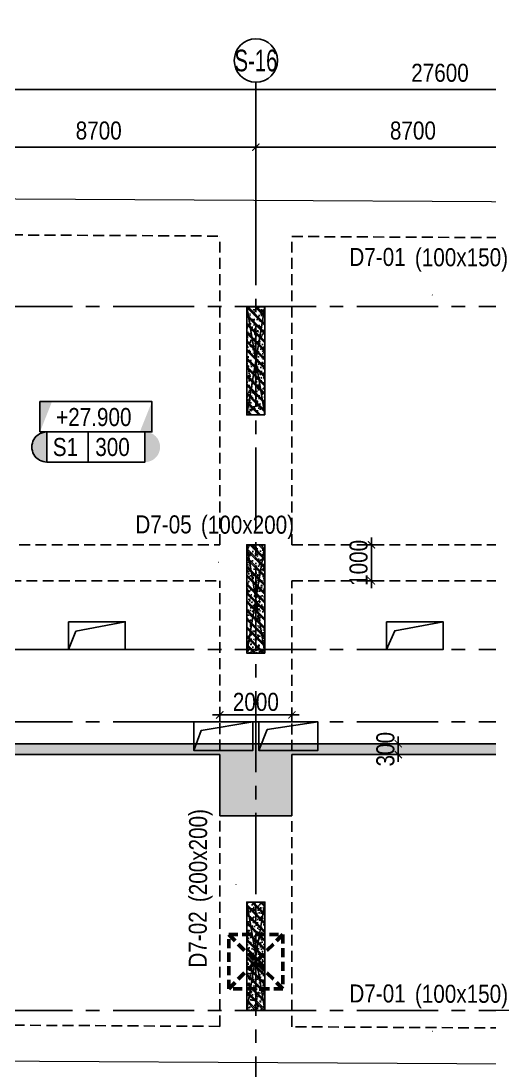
# Model space of a CAD drawing. Header units: millimetres. Extents: x -340714 to 2967022, y -655653 to 62.
# Drawn here: x 1775068 to 1788051, y -337006 to -307910 of the extents above; entities that cross this region are included whole.
import ezdxf
from ezdxf.enums import TextEntityAlignment as Align

# ---------------------------------------------------------------- set-up
doc = ezdxf.new("R2010")
doc.units = ezdxf.units.MM
doc.header["$LTSCALE"] = 100
doc.header["$PDMODE"] = 32
doc.header["$PDSIZE"] = 2.5
for name, pattern in [('CENTER2', [1.125, 0.75, -0.125, 0.125, -0.125]), ('DASHED', [4.5, 3, -1.5]), ('HIDDEN', [0.375, 0.25, -0.125])]:
    doc.linetypes.add(name, pattern=pattern)
for name, color, linetype in [('ccu11-Khuat', 9, 'DASHED'), ('ccu11-Manh', 8, 'Continuous'), ('ccu11-Thay', 7, 'Continuous'), ('ccu12-Chidan', 9, 'Continuous'), ('ccu12-Text', 31, 'Continuous'), ('ccu12-Truc', 13, 'CENTER2'), ('KC2-DIM', 251, 'Continuous'), ('KT-Dim', 8, 'Continuous'), ('ST_MBDV Cot vach 220805$0$AUDIT_I_220805193045-5', 6, 'Continuous'), ('Xref_ST_MBDV Cot vach 30.7.2022|Xref_ST_MBDV Cot vach 30.7.2022|Xref_ST_MBDV Cot vach 30.7.2022|Xref_ST_MBDV Cot vach 30.7.2022|A-GRID-SYM', 50, 'Continuous'), ('Xref_ST_MBDV Cot vach 30.7.2022|Xref_ST_MBDV Cot vach 30.7.2022|Xref_ST_MBDV Cot vach 30.7.2022|Xref_ST_MBDV Cot vach 30.7.2022|KC-Betong', 6, 'Continuous')]:
    doc.layers.add(name, color=color, linetype=linetype)
for name, color, linetype, lineweight in [('ccu12-Tencaukien', 9, 'Continuous', 15), ('KC-Tencaukien', 9, 'Continuous', 15), ('KT-Net cot vach', 6, 'Continuous', 50), ('TNG hungdh1', 3, 'Continuous', 13)]:
    doc.layers.add(name, color=color, linetype=linetype, lineweight=lineweight)
doc.styles.add('Arial Narrow', font='ARIALN.TTF')
doc.styles.add('HBA-Text', font='GOTHIC.TTF')
doc.dimstyles.new('ccu12-200', dxfattribs={"dimscale": 200, "dimtxt": 2.5, "dimasz": 1, "dimexe": 1, "dimexo": 2, "dimgap": 1, "dimtad": 1, "dimdec": 0, "dimrnd": 5, "dimdsep": 46, "dimtxsty": 'Arial Narrow', "dimblk": 'ARCHTICK', "dimcen": -1, "dimdle": 1, "dimclrd": 256, "dimclre": 256, "dimclrt": 3, "dimadec": 0, "dimazin": 2, "dimtfac": 0.1, "dimtdec": 0, "dimtmove": 0, "dimatfit": 1, "dimldrblk": 'ARCHTICK', "dimfxl": 1, "dimtvp": 0.833333, "dimtolj": 1, "dimtzin": 12, "dimarcsym": 0})
doc.dimstyles.new('CCU_1-300', dxfattribs={"dimscale": 200, "dimtxt": 2.5, "dimasz": 1, "dimexe": 1, "dimexo": 2, "dimgap": 0.5, "dimtad": 1, "dimdec": 0, "dimrnd": 5, "dimdsep": 46, "dimtxsty": 'Arial Narrow', "dimblk": 'ARCHTICK', "dimcen": -1, "dimdle": 1, "dimclrd": 256, "dimclre": 256, "dimclrt": 3, "dimadec": 0, "dimazin": 2, "dimtfac": 0.1, "dimtdec": 0, "dimtix": 1, "dimtmove": 2, "dimatfit": 1, "dimfxl": 1, "dimtvp": 0.833333, "dimtolj": 1, "dimtzin": 12, "dimarcsym": 0})
pattern_1 = [(50, (-450, 3050), (286.904, -25.101), [30, -330]), (355, (-450, 3050), (-55.5, 300.877), [24, -264]), (100.451, (-426.1, 3047.9), (231.404, 275.776), [25.496, -280.457]), (46.184, (-450, 3130), (426.896, -66.208), [45, -495]), (96.636, (-414.43, 3124.5), (373.865, 389.647), [38.244, -420.685]), (351.184, (-450, 3130), (373.865, 389.65), [36, -396]), (21, (-410, 3110), (238.763, -161.048), [30, -330]), (326, (-410, 3110), (97.326, 290.06), [24, -264]), (71.451, (-390.1, 3096.58), (336.09, 129.012), [25.496, -280.457]), (37.5, (-450, 3050), (4.864, 133.1575), [0, -260.8, 0, -268, 0, -265]), (7.5, (-450, 3050), (105.228, 157.7647), [0, -152.8, 0, -254.8, 0, -101]), (327.5, (-539.2, 3050), (213.529, -9.022), [0, -100, 0, -312, 0, -414]), (317.5, (-579.2, 3050), (233.274, 40.042), [0, -130, 0, -207.2, 0, -294]), (45, (-450, 3050), (-120.208, 120.208), []), (45, (-450, 3099), (-120.208, 120.208), [])]

# ---------------------------------------------------------------- blocks, each defined once
blk = doc.blocks.new('_ARCHTICK')
at = {"color": 0, "linetype": 'ByBlock', "const_width": 0.15}
blk.add_lwpolyline([(-0.5, -0.5), (0.5, 0.5)], dxfattribs=at)
blk = doc.blocks.new('*D1032')
at = {"layer": 'Defpoints', "color": 0, "transparency": 16777216}
for p in [(390299, -68275), (381599, -71082, 0), (390299, -71118, 0)]:
    blk.add_point(p, dxfattribs=at)
at = {"layer": 'KT-Dim', "lineweight": -2, "transparency": 16777216}
for p, q in [((381599, -70682), (381599, -68075)), ((390299, -70718), (390299, -68075)), ((381399, -68275), (390499, -68275))]:
    blk.add_line(p, q, dxfattribs=at)
at = {"layer": 'KT-Dim', "lineweight": -2, "transparency": 16777216, "xscale": 200, "yscale": 200, "zscale": 200, "rotation": 180}
blk.add_blockref('_ARCHTICK', (381599, -68275), dxfattribs=at)
at = {"layer": 'KT-Dim', "lineweight": -2, "transparency": 16777216, "xscale": 200, "yscale": 200, "zscale": 200}
blk.add_blockref('_ARCHTICK', (390299, -68275), dxfattribs=at)
at = {"layer": 'KT-Dim', "color": 3, "transparency": 16777216, "insert": (385949, -67819), "char_height": 500, "attachment_point": 5, "style": 'Arial Narrow'}
blk.add_mtext('\\A1;8700', dxfattribs=at)
blk = doc.blocks.new('*D1033')
at = {"layer": 'Defpoints', "color": 0, "transparency": 16777216}
for p in [(398999, -68275), (398999, -70976, 0), (390299, -71118, 0)]:
    blk.add_point(p, dxfattribs=at)
at = {"layer": 'KT-Dim', "lineweight": -2, "transparency": 16777216}
for p, q in [((390299, -70718), (390299, -68075)), ((398999, -70576), (398999, -68075)), ((390099, -68275), (399199, -68275))]:
    blk.add_line(p, q, dxfattribs=at)
at = {"layer": 'KT-Dim', "lineweight": -2, "transparency": 16777216, "xscale": 200, "yscale": 200, "zscale": 200, "rotation": 180}
blk.add_blockref('_ARCHTICK', (390299, -68275), dxfattribs=at)
at = {"layer": 'KT-Dim', "lineweight": -2, "transparency": 16777216, "xscale": 200, "yscale": 200, "zscale": 200}
blk.add_blockref('_ARCHTICK', (398999, -68275), dxfattribs=at)
at = {"layer": 'KT-Dim', "color": 3, "transparency": 16777216, "insert": (394649, -67819), "char_height": 500, "attachment_point": 5, "style": 'Arial Narrow'}
blk.add_mtext('\\A1;8700', dxfattribs=at)
blk = doc.blocks.new('*D1036')
at = {"layer": 'Defpoints', "color": 0, "transparency": 16777216}
for p in [(409199, -66675), (381599, -70845), (409199, -70845)]:
    blk.add_point(p, dxfattribs=at)
at = {"layer": 'KT-Dim', "lineweight": -2, "transparency": 16777216}
for p, q in [((381599, -70445), (381599, -66475)), ((409199, -70445), (409199, -66475)), ((381399, -66675), (409399, -66675))]:
    blk.add_line(p, q, dxfattribs=at)
at = {"layer": 'KT-Dim', "lineweight": -2, "transparency": 16777216, "xscale": 200, "yscale": 200, "zscale": 200, "rotation": 180}
blk.add_blockref('_ARCHTICK', (381599, -66675), dxfattribs=at)
at = {"layer": 'KT-Dim', "lineweight": -2, "transparency": 16777216, "xscale": 200, "yscale": 200, "zscale": 200}
blk.add_blockref('_ARCHTICK', (409199, -66675), dxfattribs=at)
at = {"layer": 'KT-Dim', "color": 3, "transparency": 16777216, "insert": (395399, -66219), "char_height": 500, "attachment_point": 5, "style": 'Arial Narrow'}
blk.add_mtext('\\A1;27600', dxfattribs=at)
blk = doc.blocks.new('GRID-SYM-flat-73')
at = {"layer": 'Xref_ST_MBDV Cot vach 30.7.2022|Xref_ST_MBDV Cot vach 30.7.2022|Xref_ST_MBDV Cot vach 30.7.2022|Xref_ST_MBDV Cot vach 30.7.2022|A-GRID-SYM'}
blk.add_circle((0, 0, 0), 900, dxfattribs=at)
at = {"layer": 'Xref_ST_MBDV Cot vach 30.7.2022|Xref_ST_MBDV Cot vach 30.7.2022|Xref_ST_MBDV Cot vach 30.7.2022|Xref_ST_MBDV Cot vach 30.7.2022|A-GRID-SYM', "style": 'HBA-Text'}
blk.add_attdef('GRID', text='', height=900, rotation=359.6303, dxfattribs=at).set_placement((0, 0, 0), align=Align.MIDDLE_CENTER)
blk = doc.blocks.new('*U650')
h = blk.add_hatch()
h.set_pattern_fill('VATLIEU04', color=250, scale=40, style=0, pattern_type=2)
h.set_pattern_definition(pattern_1)
h.paths.add_polyline_path([(-475, -475), (25, -475), (25, 2525), (-475, 2525)])
at = {"color": 6, "ltscale": 0.25}
blk.add_lwpolyline([(-475, -475), (25, -475), (25, 2525), (-475, 2525)], close=True, dxfattribs=at)
at = {"layer": 'Defpoints', "linetype": 'ByBlock', "ltscale": 30}
for p, q in [((25, -475), (-475, 2525)), ((-475, -475), (25, 2525))]:
    blk.add_line(p, q, dxfattribs=at)
blk = doc.blocks.new('MBCOTVACH-T7-PN')
at = {"layer": 'ST_MBDV Cot vach 220805$0$AUDIT_I_220805193045-5', "linetype": 'ByBlock', "xscale": -1, "rotation": 359.9999999999985}
for p in [(81112, -17601, 0), (81112, -24201, 0), (81112, -34101, 0)]:
    blk.add_blockref('*U650', p, dxfattribs=at)
blk = doc.blocks.new('*U690')
at = {"layer": 'ccu12-Tencaukien', "color": 8, "ltscale": 10000}
blk.add_line((361, -155), (354, -155), dxfattribs=at)
at = {"layer": 'ccu12-Text', "color": 2, "style": 'Arial Narrow', "width": 0.8}
blk.add_attdef('SH', text='', height=300, dxfattribs=at).set_placement((276, 6), align=Align.BOTTOM_RIGHT)
at = {"layer": 'ccu12-Text', "color": 31, "style": 'Arial Narrow', "width": 0.8}
for tag, p in [('(', (508, -75)), ('KT', (633, -75)), (')', (963, -75))]:
    blk.add_attdef(tag, text='', height=250, dxfattribs=at).set_placement(p, align=Align.BOTTOM_LEFT)
blk = doc.blocks.new('*U706')
at = {"layer": 'ccu12-Tencaukien', "color": 8, "ltscale": 10000}
blk.add_line((361, -155), (354, -155), dxfattribs=at)
at = {"layer": 'ccu12-Text', "color": 2, "style": 'Arial Narrow', "width": 0.8}
blk.add_attdef('SH', text='', height=300, dxfattribs=at).set_placement((276, 6), align=Align.BOTTOM_RIGHT)
at = {"layer": 'ccu12-Text', "color": 31, "style": 'Arial Narrow', "width": 0.8}
for tag, p in [('(', (508, -75)), ('KT', (633, -75)), (')', (963, -75))]:
    blk.add_attdef(tag, text='', height=250, dxfattribs=at).set_placement(p, align=Align.BOTTOM_LEFT)
blk = doc.blocks.new('*U710')
at = {"layer": 'ccu12-Tencaukien', "color": 8, "ltscale": 10000}
blk.add_line((361, -155), (354, -155), dxfattribs=at)
at = {"layer": 'ccu12-Text', "color": 2, "style": 'Arial Narrow', "width": 0.8}
blk.add_attdef('SH', text='', height=300, dxfattribs=at).set_placement((276, 6), align=Align.BOTTOM_RIGHT)
at = {"layer": 'ccu12-Text', "color": 31, "style": 'Arial Narrow', "width": 0.8}
for tag, p in [('(', (508, -75)), ('KT', (633, -75)), (')', (963, -75))]:
    blk.add_attdef(tag, text='', height=250, dxfattribs=at).set_placement(p, align=Align.BOTTOM_LEFT)
blk = doc.blocks.new('ccu11-cmb-flat-8')
at = {"layer": 'ccu12-Chidan', "color": 7}
blk.add_lwpolyline([(0, 0), (1550, 0), (1550, 419), (0, 419)], close=True, dxfattribs=at)
at = {"layer": 'ccu12-Chidan'}
for points in [[(0, 0), (166, 419), (0, 419)], [(1550, 419), (1383, 0), (1550, 0)]]:
    blk.add_solid(points, dxfattribs=at)
at = {"layer": 'ccu12-Chidan', "color": 31, "style": 'Arial Narrow', "width": 0.8}
blk.add_attdef('+100.00', text='', height=250, dxfattribs=at).set_placement((745, 206), align=Align.MIDDLE_CENTER)
blk = doc.blocks.new('ccu11-chieudaysan-flat-2')
at = {"layer": 'ccu12-Chidan'}
for points in [[(-569, 0), (-569, 419, 1)], [(788, 419), (788, 0, 1)]]:
    blk.add_hatch(color=8, dxfattribs=at).paths.add_polyline_path(points)
at = {"layer": 'ccu12-Chidan', "color": 7}
blk.add_line((0, 0), (0, 419), dxfattribs=at)
blk.add_lwpolyline([(-569, 0), (788, 0), (788, 419), (-569, 419)], close=True, dxfattribs=at)
blk.add_arc((-569, 209), 209, 90, 270.0001, dxfattribs=at)
at = {"layer": 'ccu12-Chidan', "color": 31, "style": 'Arial Narrow', "width": 0.7}
for tag, p in [('S00', (-488, 209)), ('200', (100, 209))]:
    blk.add_attdef(tag, text='', height=250, dxfattribs=at).set_placement(p, align=Align.MIDDLE_LEFT)
blk = doc.blocks.new('MBKC-T7-PN-1')
at = {"layer": 'ccu11-Khuat', "color": 4}
for p, q in [((80336.8, -21676.6), (80336.8, -13120.9)), ((82336.8, -21676.6), (82336.8, -13132.2)), ((72535.2, -21676.6), (80336.8, -21676.6)), ((82336.8, -21676.6), (90062.3, -21676.6)), ((73636.8, -22676.6), (80336.8, -22676.6)), ((80336.8, -35019.9), (80336.8, -22676.6)), ((82336.8, -35031.2), (82336.8, -22676.6)), ((82336.8, -22676.6), (89036.8, -22676.6)), ((80336.8, -35019.9), (73636.8, -34981.8)), ((89036.8, -35069.2), (82336.8, -35031.2))]:
    blk.add_line(p, q, dxfattribs=at)
for points in [[(72786.8, -13078.1), (80336.8, -13120.9)], [(82336.8, -13132.2), (89892.8, -13175)]]:
    blk.add_lwpolyline(points, dxfattribs=at)
at = {"layer": 'TNG hungdh1'}
blk.add_lwpolyline([(30192.5, 12092.8, -0.1171193), (42412.4, 13531.4), (57798.8, 9101.6, -0.2840118), (60755, 5748.6), (65985.7, -9368.9, 0.3181295), (69743.1, -12060.8), (99390.1, -12228.7, -0.3265251), (102151.5, -14244.6), (105660.6, -29755.3, -0.4508632), (101746.7, -36141.3), (55535.1, -35879.2, -0.3332431), (50103.5, -32276.3), (45597.8, -19255.7, 0.3734654), (30668.6, -13100.8), (11293.4, -19805.5), (11293.4, -19805.5, -0.3703336), (6440.8, -17879.2), (-1057, -3542.9, -0.4584761), (1179.4, 2090.9), (30192.5, 12092.8)], format="xyb", dxfattribs=at)
at = {"layer": 'KC-Tencaukien'}
ref = blk.add_blockref('ccu11-cmb-flat-8', (75361.1, -18545.8, 0.1), dxfattribs=dict(at, xscale=1.999999999999999, yscale=1.999999999999999, zscale=1.999999999999999))
ref.add_attrib('+100.00', '+27.900', dxfattribs={"layer": 'ccu12-Chidan', "color": 31, "height": 500, "style": 'Arial Narrow'}).set_placement((76851.4, -18134.7, 0.1), align=Align.MIDDLE_CENTER)
ref = blk.add_blockref('ccu11-chieudaysan-flat-2', (76691.9, -19383.7, 0.1), dxfattribs=dict(at, xscale=1.999999999999999, yscale=1.999999999999999, zscale=1.999999999999999))
ref.add_attrib('S00', 'S1', dxfattribs={"layer": 'ccu12-Chidan', "color": 31, "height": 500, "style": 'Arial Narrow'}).set_placement((75715.8, -18964.8, 0.1), align=Align.MIDDLE_LEFT)
ref.add_attrib('200', '300', dxfattribs={"layer": 'ccu12-Chidan', "color": 31, "height": 500, "style": 'Arial Narrow'}).set_placement((76891.9, -18964.8, 0.1), align=Align.MIDDLE_LEFT)
blk = doc.blocks.new('*D791')
at = {"layer": 'Defpoints', "color": 0, "transparency": 16777216}
for p in [(1784900, -327939), (1784900, -328239), (1785513, -328239)]:
    blk.add_point(p, dxfattribs=at)
at = {"layer": 'KC2-DIM', "lineweight": -2, "transparency": 16777216}
for p, q in [((1785513, -327939), (1785513, -327739)), ((1785300, -327939), (1785713, -327939)), ((1785513, -327939), (1785513, -328239)), ((1785300, -328239), (1785713, -328239)), ((1785513, -328239), (1785513, -328439))]:
    blk.add_line(p, q, dxfattribs=at)
at = {"layer": 'KC2-DIM', "lineweight": -2, "transparency": 16777216, "xscale": 200, "yscale": 200, "zscale": 200}
for p, rotation in [((1785513, -327939), 270), ((1785513, -328239), 90)]:
    blk.add_blockref('_ARCHTICK', p, dxfattribs=dict(at, rotation=rotation))
at = {"layer": 'KC2-DIM', "color": 3, "transparency": 16777216, "insert": (1785157, -328089), "char_height": 500, "attachment_point": 5, "rotation": 90, "style": 'Arial Narrow'}
blk.add_mtext('\\A1;300', dxfattribs=at)
blk = doc.blocks.new('*D793')
at = {"layer": 'Defpoints', "color": 0, "transparency": 16777216}
for p in [(1780569, -327137), (1780569, -327735), (1782569, -327735)]:
    blk.add_point(p, dxfattribs=at)
at = {"layer": 'KC2-DIM', "lineweight": -2, "transparency": 16777216}
for p, q in [((1780569, -327335), (1780569, -326937)), ((1782569, -327335), (1782569, -326937)), ((1782769, -327137), (1780369, -327137))]:
    blk.add_line(p, q, dxfattribs=at)
at = {"layer": 'KC2-DIM', "lineweight": -2, "transparency": 16777216, "xscale": 200, "yscale": 200, "zscale": 200, "rotation": 180}
blk.add_blockref('_ARCHTICK', (1780569, -327137), dxfattribs=at)
at = {"layer": 'KC2-DIM', "lineweight": -2, "transparency": 16777216, "xscale": 200, "yscale": 200, "zscale": 200}
blk.add_blockref('_ARCHTICK', (1782569, -327137), dxfattribs=at)
at = {"layer": 'KC2-DIM', "color": 3, "transparency": 16777216, "insert": (1781569, -326781), "char_height": 500, "attachment_point": 5, "style": 'Arial Narrow'}
blk.add_mtext('\\A1;2000', dxfattribs=at)
blk = doc.blocks.new('*D797')
at = {"layer": 'Defpoints', "color": 0, "transparency": 16777216}
for p in [(1785421, -322426), (1784770, -323426), (1785421, -323426)]:
    blk.add_point(p, dxfattribs=at)
at = {"layer": 'KC2-DIM', "lineweight": -2, "transparency": 16777216}
for p, q in [((1784770, -322426), (1784770, -322226)), ((1785021, -322426), (1784570, -322426)), ((1784770, -322426), (1784770, -323426)), ((1785021, -323426), (1784570, -323426)), ((1784770, -323426), (1784770, -323626))]:
    blk.add_line(p, q, dxfattribs=at)
at = {"layer": 'KC2-DIM', "lineweight": -2, "transparency": 16777216, "xscale": 200, "yscale": 200, "zscale": 200}
for p, rotation in [((1784770, -322426), 270), ((1784770, -323426), 90)]:
    blk.add_blockref('_ARCHTICK', p, dxfattribs=dict(at, rotation=rotation))
at = {"layer": 'KC2-DIM', "color": 3, "transparency": 16777216, "insert": (1784415, -322926), "char_height": 500, "attachment_point": 5, "rotation": 90, "style": 'Arial Narrow'}
blk.add_mtext('\\A1;1000', dxfattribs=at)
blk = doc.blocks.new('*U340')
h = blk.add_hatch()
h.set_pattern_fill('VATLIEU04', color=250, scale=40, style=0, pattern_type=2)
h.set_pattern_definition(pattern_1)
h.paths.add_polyline_path([(-475, -475), (25, -475), (25, 2525), (-475, 2525)])
at = {"color": 6, "ltscale": 0.25}
blk.add_lwpolyline([(-475, -475), (25, -475), (25, 2525), (-475, 2525)], close=True, dxfattribs=at)
at = {"layer": 'Defpoints', "linetype": 'ByBlock', "ltscale": 30}
for p, q in [((25, -475), (-475, 2525)), ((-475, -475), (25, 2525))]:
    blk.add_line(p, q, dxfattribs=at)
blk = doc.blocks.new('*U1064')
at = {"color": 6, "linetype": 'HIDDEN', "ltscale": 10}
for p, q in [((1025, -1025), (-475, 475)), ((1025, 475), (-475, -1025))]:
    blk.add_line(p, q, dxfattribs=at)
blk.add_lwpolyline([(-475, 475), (1025, 475), (1025, -1025), (-475, -1025)], close=True, dxfattribs=at)
blk = doc.blocks.new('MBDV-COTVACH-T7-PN')
at = {"layer": 'KT-Net cot vach'}
blk.add_blockref('*U1064', (81062, -32952, 0), dxfattribs=at)
at = {"layer": 'Xref_ST_MBDV Cot vach 30.7.2022|Xref_ST_MBDV Cot vach 30.7.2022|Xref_ST_MBDV Cot vach 30.7.2022|Xref_ST_MBDV Cot vach 30.7.2022|KC-Betong', "linetype": 'ByBlock', "xscale": -1, "rotation": 359.9999999999985}
for p in [(81112, -17602, 0), (81112, -24202, 0)]:
    blk.add_blockref('*U340', p, dxfattribs=at)
blk = doc.blocks.new('LM-T8-MAI-PN')
at = {"layer": 'ccu11-Manh', "color": 1}
for points in [[(76152, -24577), (76357, -24071), (77722, -23807)], [(84952, -24577), (85182, -24058), (86522, -23807)], [(79622, -27377), (79823, -26823), (81252, -26577)], [(81422, -27377), (81651, -26798), (83052, -26577)]]:
    blk.add_lwpolyline(points, dxfattribs=at)
at = {"layer": 'ccu11-Thay', "color": 1}
for points in [[(76152, -23807), (77722, -23807), (77722, -24577), (76152, -24577), (76152, -23807)], [(84952, -23807), (86522, -23807), (86522, -24577), (84952, -24577), (84952, -23807)], [(79622, -26577), (81252, -26577), (81252, -27377), (79622, -27377), (79622, -26577)], [(81422, -26577), (83052, -26577), (83052, -27377), (81422, -27377), (81422, -26577)]]:
    blk.add_lwpolyline(points, dxfattribs=at)
blk = doc.blocks.new('Grid-ST-flat-3')
at = {"layer": 'ccu12-Truc', "ltscale": 30}
for p, q in [((390299.4, -66474.8), (390299.4, -104409.6)), ((366096.2, -72696.3), (425824, -72696.3)), ((366096.2, -82196.3), (425824, -82196.3)), ((366096.2, -84196.3), (425824, -84196.3)), ((366096.2, -92196.3), (425824, -92196.3))]:
    blk.add_line(p, q, dxfattribs=at)
at = {"layer": 'KT-Dim'}
ref = blk.add_blockref('GRID-SYM-flat-73', (390302.8, -65874.8, 0), dxfattribs=dict(at, xscale=-0.6666666666666665, yscale=0.6666666666666665, zscale=0.6666666666666665, rotation=179.6748020054017))
ref.add_attrib('GRID', 'S-16', dxfattribs={"layer": 'Xref_ST_MBDV Cot vach 30.7.2022|Xref_ST_MBDV Cot vach 30.7.2022|Xref_ST_MBDV Cot vach 30.7.2022|Xref_ST_MBDV Cot vach 30.7.2022|A-GRID-SYM', "height": 600, "style": 'HBA-Text', "width": 0.7}).set_placement((390302.8, -65874.8, 0), align=Align.MIDDLE_CENTER)
for base, p1, p2, picture, middle in [((409199.4, -66674.8), (381599.4, -70845.4), (409199.4, -70845.4), '*D1036', (395399.4, -66219.5)), ((390299.4, -68274.8, 0), (381599.4, -71082.4), (390299.4, -71118), '*D1032', (385949.4, -67819.5, 0)), ((398999.4, -68274.8, 0), (390299.4, -71118), (398999.4, -70975.6), '*D1033', (394649.4, -67819.5, 0))]:
    dim = blk.add_linear_dim(base=base, p1=p1, p2=p2, dimstyle='ccu12-200', dxfattribs=at)
    dim.commit()
    dim.dimension.update_dxf_attribs({"geometry": picture, "text_midpoint": middle})

msp = doc.modelspace()

# ---------------------------------------------------------------- hatches: boundary and pattern name
at = {"layer": 'Defpoints'}
h = msp.add_hatch(dxfattribs=at)
h.set_pattern_fill('BETONG', color=252, scale=30, pattern_type=2)
h.set_pattern_definition([(0, (314518.62, -519902.14), (0, 155.884573), [3.75, -86.25]), (0, (314518.62, -519895.65), (0, 155.884573), [3.75, -86.25]), (120, (314518.62, -519902.14), (-135, -77.942286), [3.75, -86.25]), (120, (314524.25, -519898.9), (-135, -77.942286), [3.75, -86.25]), (0, (314563.62, -519824.2), (0, 155.884573), [3.75, -86.25]), (0, (314563.62, -519817.7), (0, 155.884573), [3.75, -86.25]), (120, (314563.62, -519824.2), (-135, -77.942286), [3.75, -86.25]), (120, (314569.25, -519820.95), (-135, -77.942286), [3.75, -86.25]), (60, (314522.37, -519902.14), (-135, 77.942286), [3.75, -86.25]), (60, (314516.75, -519898.9), (-135, 77.942286), [3.75, -86.25]), (60, (314567.37, -519980.08), (-135, 77.942286), [3.75, -86.25]), (60, (314561.75, -519976.84), (-135, 77.942286), [3.75, -86.25]), (45, (314518.624, -519902.14), (-31.8198052, 31.8198052), []), (50, (314518.62, -519902.14), (215.178055, -18.82564), [22.5, -247.5]), (355, (314518.62, -519902.14), (-41.6254, 225.65764), [18, -198]), (100.4514, (314536.56, -519903.71), (173.552815, 206.831863), [19.122057, -210.342634]), (46.1842, (314518.62, -519842.14), (320.172315, -49.655704), [33.75, -371.25]), (96.6356, (314545.3, -519846.28), (280.39881, 292.23536), [28.683086, -315.5139]), (351.1842, (314518.62, -519842.14), (280.39858, 292.23558), [27, -297]), (21, (314548.62, -519857.14), (179.072116, -120.785667), [22.5, -247.5]), (326, (314548.62, -519857.14), (72.9946, 217.545014), [18, -198]), (71.4514, (314563.55, -519867.2), (252.06679, 96.75915), [19.122057, -210.342634]), (37.5, (314518.624, -519902.14), (3.6479566, 99.868156), [0, -195.6, 0, -201, 0, -198.75]), (7.5, (314518.62, -519902.14), (78.920861, 118.3235136), [0, -114.6, 0, -191.1, 0, -75.75]), (327.5, (314451.724, -519902.14), (160.146731, -6.7664615), [0, -75, 0, -234, 0, -310.5]), (317.5, (314421.72, -519902.14), (174.955851, 30.031495), [0, -97.5, 0, -155.4, 0, -220.5])])
h.paths.add_polyline_path([(1782568.5, -328239.1), (1789268.5, -328239.1), (1789268.5, -329939.1), (1791268.5, -329939.1), (1791268.5, -328239.1), (1795568.5, -328239.1), (1795568.5, -329939.1), (1796568.5, -329939.1), (1796568.5, -328239.1), (1801368.5, -328239.1), (1801368.5, -329939.1), (1802368.5, -329939.1), (1802368.5, -328239.1), (1803107.1, -328239.1), (1803107.1, -328119.1), (1803047.1, -328119.1), (1803167.1, -328059.1), (1803107.1, -328059.1), (1803107.1, -327939.1), (1759321.3, -327939.1), (1759321.3, -328059.1), (1759381.3, -328059.1), (1759261.3, -328119.1), (1759321.3, -328119.1), (1759321.3, -328239.1), (1760268.5, -328239.1), (1760268.5, -329939.1), (1762268.5, -329939.1), (1762268.5, -328239.1), (1766068.5, -328239.1), (1766068.5, -329939.1), (1768068.5, -329939.1), (1768068.5, -328239.1), (1771868.5, -328239.1), (1771868.5, -329939.1), (1773868.5, -329939.1), (1773868.5, -328239.1), (1780568.5, -328239.1), (1780568.5, -329939.1), (1782568.5, -329939.1)])

# ---------------------------------------------------------------- linework, layer by layer
for p, q in [((1780568.5, -327939.1), (1782568.5, -327939.1)), ((1780568.5, -329939.1), (1780568.5, -328239.1)), ((1782568.5, -328239.1), (1782568.5, -329939.1)), ((1782568.5, -329939.1), (1780568.5, -329939.1))]:
    msp.add_line(p, q, dxfattribs=at)
at = {"layer": 'Defpoints', "color": 252}
msp.add_lwpolyline([(1759321.3, -327939.1), (1803107.1, -327939.1)], dxfattribs=at)
at = {"layer": 'Defpoints'}
for points in [[(1773868.5, -328239.1), (1780568.5, -328239.1)], [(1782568.5, -328239.1), (1789268.5, -328239.1)], [(1780568.5, -329939.1), (1782568.5, -329939.1)]]:
    msp.add_lwpolyline(points, dxfattribs=at)

# ---------------------------------------------------------------- block references
msp.add_blockref('Grid-ST-flat-3', (1391269.1, -243129.8))
at = {"layer": 'ccu11-Thay'}
msp.add_blockref('MBDV-COTVACH-T7-PN', (1700231.7, -300749.5), dxfattribs=at)
at = {"layer": 'ccu12-Tencaukien', "extrusion": (4.38813e-07, -9.79924e-07, 1)}
ref = msp.add_blockref('*U690', (1785947.1, -315013.4, -0.1), dxfattribs=dict(at, xscale=1.815893337873055, yscale=1.815893337873055, zscale=1.815893337873055, rotation=339.536933714468))
ref.add_attrib('KT', '(100x150)', dxfattribs={"color": 31, "extrusion": (4.38813e-07, -9.79924e-07, 1), "height": 500, "style": 'Arial Narrow'}).set_placement((1785973, -314857, 1.1), align=Align.BOTTOM_LEFT)
ref.add_attrib('SH', 'D7-01', dxfattribs={"color": 2, "extrusion": (4.38813e-07, -9.79924e-07, 1), "height": 500, "style": 'Arial Narrow'}).set_placement((1785718.1, -314848.1, 1.1), align=Align.BOTTOM_RIGHT)
ref = msp.add_blockref('*U710', (1780022.3, -322424.5, -0.1), dxfattribs=dict(at, xscale=1.815893337873057, yscale=1.815893337873057, zscale=1.815893337873057, rotation=339.5369337795831))
ref.add_attrib('KT', '(100x200)', dxfattribs={"color": 31, "extrusion": (4.38813e-07, -9.79924e-07, 1), "height": 500, "rotation": 0, "style": 'Arial Narrow'}).set_placement((1780048.2, -322268.1, 1.1), align=Align.BOTTOM_LEFT)
ref.add_attrib('SH', 'D7-05', dxfattribs={"color": 2, "extrusion": (4.38813e-07, -9.79924e-07, 1), "height": 500, "rotation": 0, "style": 'Arial Narrow'}).set_placement((1779793.2, -322259.2, 1.1), align=Align.BOTTOM_RIGHT)
at = {"layer": 'ccu12-Tencaukien', "extrusion": (9.79924e-07, 4.38813e-07, 1)}
ref = msp.add_blockref('*U706', (1780526.5, -332352.2, -0.2), dxfattribs=dict(at, xscale=1.815893337873055, yscale=1.815893337873055, zscale=1.815893337873055, rotation=69.53693371444342))
ref.add_attrib('KT', '(200x200)', dxfattribs={"color": 31, "extrusion": (9.79924e-07, 4.38813e-07, 1), "height": 500, "rotation": 90, "style": 'Arial Narrow'}).set_placement((1780370, -332326.3, 1.6), align=Align.BOTTOM_LEFT)
ref.add_attrib('SH', 'D7-02', dxfattribs={"color": 2, "extrusion": (9.79924e-07, 4.38813e-07, 1), "height": 500, "rotation": 90, "style": 'Arial Narrow'}).set_placement((1780361.2, -332581.2, 1.6), align=Align.BOTTOM_RIGHT)
at = {"layer": 'ccu12-Tencaukien', "extrusion": (4.38813e-07, -9.79924e-07, 1)}
ref = msp.add_blockref('*U690', (1785947.1, -335422.8, -0.1), dxfattribs=dict(at, xscale=1.815893337873055, yscale=1.815893337873055, zscale=1.815893337873055, rotation=339.536933714468))
ref.add_attrib('KT', '(100x150)', dxfattribs={"color": 31, "extrusion": (4.38813e-07, -9.79924e-07, 1), "height": 500, "style": 'Arial Narrow'}).set_placement((1785973, -335266.4, 1.1), align=Align.BOTTOM_LEFT)
ref.add_attrib('SH', 'D7-01', dxfattribs={"color": 2, "extrusion": (4.38813e-07, -9.79924e-07, 1), "height": 500, "style": 'Arial Narrow'}).set_placement((1785718.1, -335257.5, 1.1), align=Align.BOTTOM_RIGHT)
at = {"layer": 'Defpoints', "color": 252}
msp.add_blockref('MBKC-T7-PN-1', (1700231.7, -300749.5), dxfattribs=at)
at = {"layer": 'Defpoints', "color": 1}
msp.add_blockref('LM-T8-MAI-PN', (1700231.7, -300749.5), dxfattribs=at)
at = {"layer": 'KC2-DIM'}
msp.add_blockref('MBCOTVACH-T7-PN', (1700231.7, -300749.5), dxfattribs=at)

# ---------------------------------------------------------------- dimensions: what is measured, and where the dimension line sits
for base, p1, p2, picture, middle in [((1784770.4, -323426.1), (1785420.7, -322426.1), (1785420.7, -323426.1), '*D797', (1784415.1, -322926.1)), ((1785512.7, -328239.1), (1784899.7, -327939.1), (1784899.7, -328239.1), '*D791', (1785157.4, -328089.1))]:
    dim = msp.add_linear_dim(base=base, p1=p1, p2=p2, angle=90, dimstyle='CCU_1-300', dxfattribs=at)
    dim.commit()
    dim.dimension.update_dxf_attribs({"geometry": picture, "text_midpoint": middle})
dim = msp.add_linear_dim(base=(1780568.5, -327136.8), p1=(1782568.5, -327734.9), p2=(1780568.5, -327734.9), dimstyle='CCU_1-300', dxfattribs=at)
dim.commit()
dim.dimension.update_dxf_attribs({"geometry": '*D793', "text_midpoint": (1781568.5, -326781.5)})

doc.saveas('drawing.dxf')
